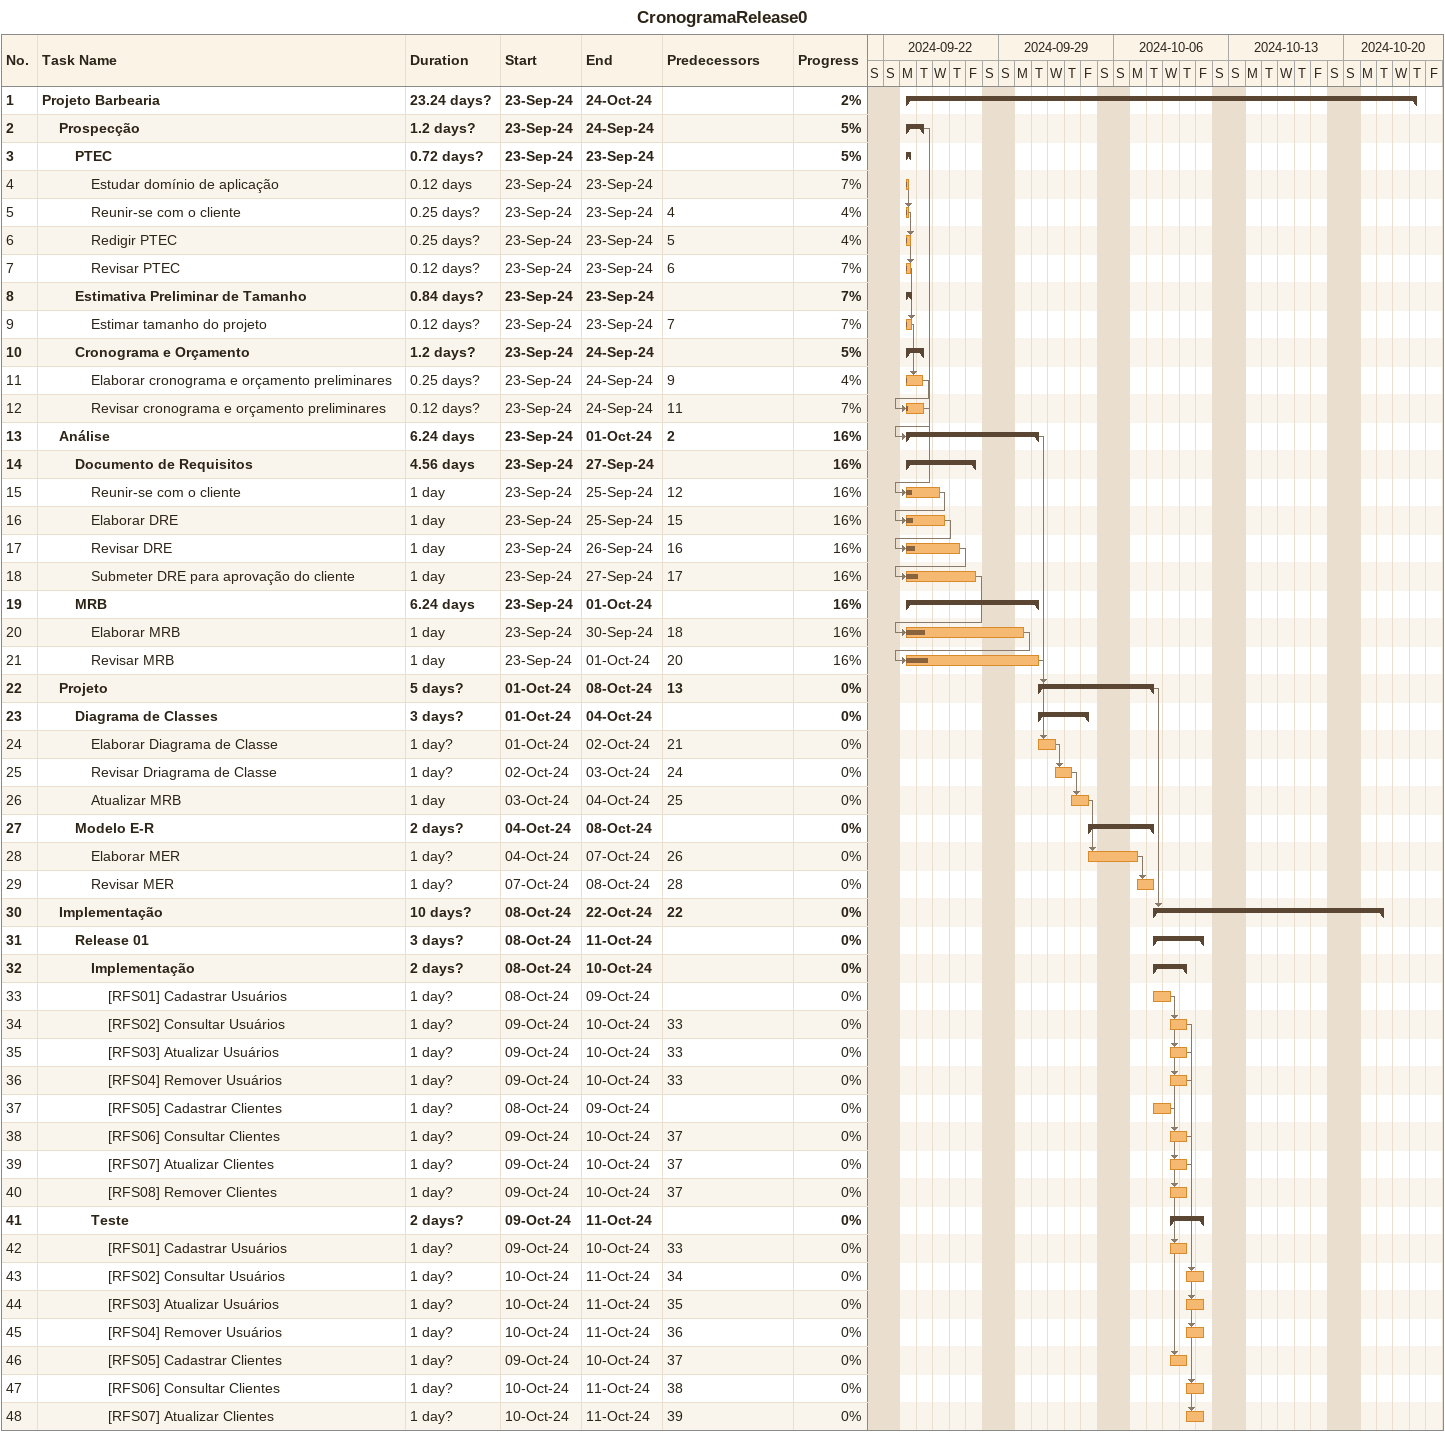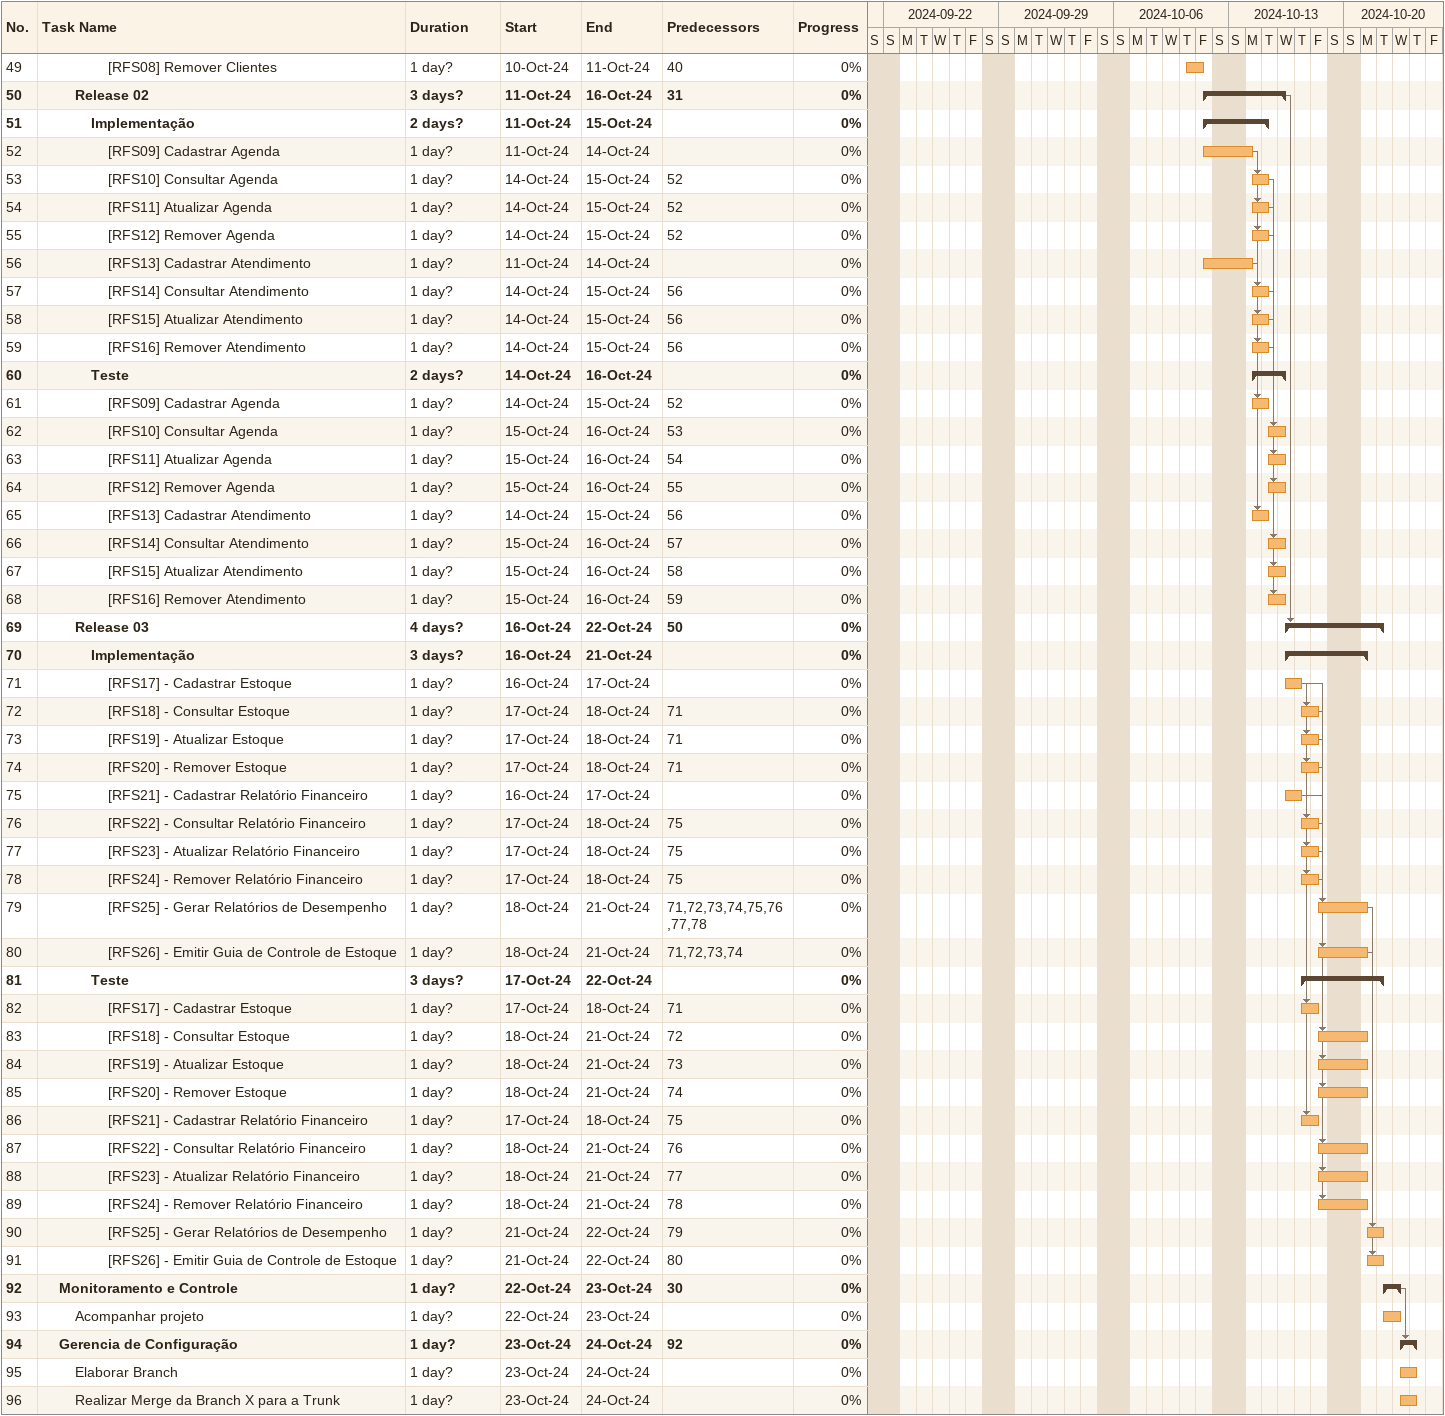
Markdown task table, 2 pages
CronogramaRelease0

| ID | Level | Task | Duration | Start | Finish | Predecessors | % complete |
|---|---|---|---|---|---|---|---|
| 1 | 1 | **Projeto Barbearia** | 23.24d? | 2024-09-23 | 2024-10-24 |  | 2 |
| 2 | 2 | **Prospecção** | 1.2d? | 2024-09-23 | 2024-09-24 |  | 5 |
| 3 | 3 | **PTEC** | 0.72d? | 2024-09-23 | 2024-09-23 |  | 5 |
| 4 | 4 | Estudar domínio de aplicação | 0.12d | 2024-09-23 | 2024-09-23 |  | 7 |
| 5 | 4 | Reunir-se com o cliente | 0.25d? | 2024-09-23 | 2024-09-23 | 4 | 4 |
| 6 | 4 | Redigir PTEC | 0.25d? | 2024-09-23 | 2024-09-23 | 5 | 4 |
| 7 | 4 | Revisar PTEC | 0.12d? | 2024-09-23 | 2024-09-23 | 6 | 7 |
| 8 | 3 | **Estimativa Preliminar de Tamanho** | 0.84d? | 2024-09-23 | 2024-09-23 |  | 7 |
| 9 | 4 | Estimar tamanho do projeto | 0.12d? | 2024-09-23 | 2024-09-23 | 7 | 7 |
| 10 | 3 | **Cronograma e Orçamento** | 1.2d? | 2024-09-23 | 2024-09-24 |  | 5 |
| 11 | 4 | Elaborar cronograma e orçamento preliminares | 0.25d? | 2024-09-23 | 2024-09-24 | 9 | 4 |
| 12 | 4 | Revisar cronograma e orçamento preliminares | 0.12d? | 2024-09-23 | 2024-09-24 | 11 | 7 |
| 13 | 2 | **Análise** | 6.24d | 2024-09-23 | 2024-10-01 | 2 | 16 |
| 14 | 3 | **Documento de Requisitos** | 4.56d | 2024-09-23 | 2024-09-27 |  | 16 |
| 15 | 4 | Reunir-se com o cliente | 1d | 2024-09-23 | 2024-09-25 | 12 | 16 |
| 16 | 4 | Elaborar DRE | 1d | 2024-09-23 | 2024-09-25 | 15 | 16 |
| 17 | 4 | Revisar DRE | 1d | 2024-09-23 | 2024-09-26 | 16 | 16 |
| 18 | 4 | Submeter DRE para aprovação do cliente | 1d | 2024-09-23 | 2024-09-27 | 17 | 16 |
| 19 | 3 | **MRB** | 6.24d | 2024-09-23 | 2024-10-01 |  | 16 |
| 20 | 4 | Elaborar MRB | 1d | 2024-09-23 | 2024-09-30 | 18 | 16 |
| 21 | 4 | Revisar MRB | 1d | 2024-09-23 | 2024-10-01 | 20 | 16 |
| 22 | 2 | **Projeto** | 5d? | 2024-10-01 | 2024-10-08 | 13 | 0 |
| 23 | 3 | **Diagrama de Classes** | 3d? | 2024-10-01 | 2024-10-04 |  | 0 |
| 24 | 4 | Elaborar Diagrama de Classe | 1d? | 2024-10-01 | 2024-10-02 | 21 | 0 |
| 25 | 4 | Revisar Driagrama de Classe | 1d? | 2024-10-02 | 2024-10-03 | 24 | 0 |
| 26 | 4 | Atualizar MRB | 1d | 2024-10-03 | 2024-10-04 | 25 | 0 |
| 27 | 3 | **Modelo E-R** | 2d? | 2024-10-04 | 2024-10-08 |  | 0 |
| 28 | 4 | Elaborar MER | 1d? | 2024-10-04 | 2024-10-07 | 26 | 0 |
| 29 | 4 | Revisar MER | 1d? | 2024-10-07 | 2024-10-08 | 28 | 0 |
| 30 | 2 | **Implementação** | 10d? | 2024-10-08 | 2024-10-22 | 22 | 0 |
| 31 | 3 | **Release 01** | 3d? | 2024-10-08 | 2024-10-11 |  | 0 |
| 32 | 4 | **Implementação** | 2d? | 2024-10-08 | 2024-10-10 |  | 0 |
| 33 | 5 | [RFS01] Cadastrar Usuários | 1d? | 2024-10-08 | 2024-10-09 |  | 0 |
| 34 | 5 | [RFS02] Consultar Usuários | 1d? | 2024-10-09 | 2024-10-10 | 33 | 0 |
| 35 | 5 | [RFS03] Atualizar Usuários | 1d? | 2024-10-09 | 2024-10-10 | 33 | 0 |
| 36 | 5 | [RFS04] Remover Usuários | 1d? | 2024-10-09 | 2024-10-10 | 33 | 0 |
| 37 | 5 | [RFS05] Cadastrar Clientes | 1d? | 2024-10-08 | 2024-10-09 |  | 0 |
| 38 | 5 | [RFS06] Consultar Clientes | 1d? | 2024-10-09 | 2024-10-10 | 37 | 0 |
| 39 | 5 | [RFS07] Atualizar Clientes | 1d? | 2024-10-09 | 2024-10-10 | 37 | 0 |
| 40 | 5 | [RFS08] Remover Clientes | 1d? | 2024-10-09 | 2024-10-10 | 37 | 0 |
| 41 | 4 | **Teste** | 2d? | 2024-10-09 | 2024-10-11 |  | 0 |
| 42 | 5 | [RFS01] Cadastrar Usuários | 1d? | 2024-10-09 | 2024-10-10 | 33 | 0 |
| 43 | 5 | [RFS02] Consultar Usuários | 1d? | 2024-10-10 | 2024-10-11 | 34 | 0 |
| 44 | 5 | [RFS03] Atualizar Usuários | 1d? | 2024-10-10 | 2024-10-11 | 35 | 0 |
| 45 | 5 | [RFS04] Remover Usuários | 1d? | 2024-10-10 | 2024-10-11 | 36 | 0 |
| 46 | 5 | [RFS05] Cadastrar Clientes | 1d? | 2024-10-09 | 2024-10-10 | 37 | 0 |
| 47 | 5 | [RFS06] Consultar Clientes | 1d? | 2024-10-10 | 2024-10-11 | 38 | 0 |
| 48 | 5 | [RFS07] Atualizar Clientes | 1d? | 2024-10-10 | 2024-10-11 | 39 | 0 |
| 49 | 5 | [RFS08] Remover Clientes | 1d? | 2024-10-10 | 2024-10-11 | 40 | 0 |
| 50 | 3 | **Release 02** | 3d? | 2024-10-11 | 2024-10-16 | 31 | 0 |
| 51 | 4 | **Implementação** | 2d? | 2024-10-11 | 2024-10-15 |  | 0 |
| 52 | 5 | [RFS09] Cadastrar Agenda | 1d? | 2024-10-11 | 2024-10-14 |  | 0 |
| 53 | 5 | [RFS10] Consultar Agenda | 1d? | 2024-10-14 | 2024-10-15 | 52 | 0 |
| 54 | 5 | [RFS11] Atualizar Agenda | 1d? | 2024-10-14 | 2024-10-15 | 52 | 0 |
| 55 | 5 | [RFS12] Remover Agenda | 1d? | 2024-10-14 | 2024-10-15 | 52 | 0 |
| 56 | 5 | [RFS13] Cadastrar Atendimento | 1d? | 2024-10-11 | 2024-10-14 |  | 0 |
| 57 | 5 | [RFS14] Consultar Atendimento | 1d? | 2024-10-14 | 2024-10-15 | 56 | 0 |
| 58 | 5 | [RFS15] Atualizar Atendimento | 1d? | 2024-10-14 | 2024-10-15 | 56 | 0 |
| 59 | 5 | [RFS16] Remover Atendimento | 1d? | 2024-10-14 | 2024-10-15 | 56 | 0 |
| 60 | 4 | **Teste** | 2d? | 2024-10-14 | 2024-10-16 |  | 0 |
| 61 | 5 | [RFS09] Cadastrar Agenda | 1d? | 2024-10-14 | 2024-10-15 | 52 | 0 |
| 62 | 5 | [RFS10] Consultar Agenda | 1d? | 2024-10-15 | 2024-10-16 | 53 | 0 |
| 63 | 5 | [RFS11] Atualizar Agenda | 1d? | 2024-10-15 | 2024-10-16 | 54 | 0 |
| 64 | 5 | [RFS12] Remover Agenda | 1d? | 2024-10-15 | 2024-10-16 | 55 | 0 |
| 65 | 5 | [RFS13] Cadastrar Atendimento | 1d? | 2024-10-14 | 2024-10-15 | 56 | 0 |
| 66 | 5 | [RFS14] Consultar Atendimento | 1d? | 2024-10-15 | 2024-10-16 | 57 | 0 |
| 67 | 5 | [RFS15] Atualizar Atendimento | 1d? | 2024-10-15 | 2024-10-16 | 58 | 0 |
| 68 | 5 | [RFS16] Remover Atendimento | 1d? | 2024-10-15 | 2024-10-16 | 59 | 0 |
| 69 | 3 | **Release 03** | 4d? | 2024-10-16 | 2024-10-22 | 50 | 0 |
| 70 | 4 | **Implementação** | 3d? | 2024-10-16 | 2024-10-21 |  | 0 |
| 71 | 5 | [RFS17] - Cadastrar Estoque | 1d? | 2024-10-16 | 2024-10-17 |  | 0 |
| 72 | 5 | [RFS18] - Consultar Estoque | 1d? | 2024-10-17 | 2024-10-18 | 71 | 0 |
| 73 | 5 | [RFS19] - Atualizar Estoque | 1d? | 2024-10-17 | 2024-10-18 | 71 | 0 |
| 74 | 5 | [RFS20] - Remover Estoque | 1d? | 2024-10-17 | 2024-10-18 | 71 | 0 |
| 75 | 5 | [RFS21] - Cadastrar Relatório Financeiro | 1d? | 2024-10-16 | 2024-10-17 |  | 0 |
| 76 | 5 | [RFS22] - Consultar Relatório Financeiro | 1d? | 2024-10-17 | 2024-10-18 | 75 | 0 |
| 77 | 5 | [RFS23] - Atualizar Relatório Financeiro | 1d? | 2024-10-17 | 2024-10-18 | 75 | 0 |
| 78 | 5 | [RFS24] - Remover Relatório Financeiro | 1d? | 2024-10-17 | 2024-10-18 | 75 | 0 |
| 79 | 5 | [RFS25] - Gerar Relatórios de Desempenho | 1d? | 2024-10-18 | 2024-10-21 | 71, 72, 73, 74, 75, 76, 77, 78 | 0 |
| 80 | 5 | [RFS26] - Emitir Guia de Controle de Estoque | 1d? | 2024-10-18 | 2024-10-21 | 71, 72, 73, 74 | 0 |
| 81 | 4 | **Teste** | 3d? | 2024-10-17 | 2024-10-22 |  | 0 |
| 82 | 5 | [RFS17] - Cadastrar Estoque | 1d? | 2024-10-17 | 2024-10-18 | 71 | 0 |
| 83 | 5 | [RFS18] - Consultar Estoque | 1d? | 2024-10-18 | 2024-10-21 | 72 | 0 |
| 84 | 5 | [RFS19] - Atualizar Estoque | 1d? | 2024-10-18 | 2024-10-21 | 73 | 0 |
| 85 | 5 | [RFS20] - Remover Estoque | 1d? | 2024-10-18 | 2024-10-21 | 74 | 0 |
| 86 | 5 | [RFS21] - Cadastrar Relatório Financeiro | 1d? | 2024-10-17 | 2024-10-18 | 75 | 0 |
| 87 | 5 | [RFS22] - Consultar Relatório Financeiro | 1d? | 2024-10-18 | 2024-10-21 | 76 | 0 |
| 88 | 5 | [RFS23] - Atualizar Relatório Financeiro | 1d? | 2024-10-18 | 2024-10-21 | 77 | 0 |
| 89 | 5 | [RFS24] - Remover Relatório Financeiro | 1d? | 2024-10-18 | 2024-10-21 | 78 | 0 |
| 90 | 5 | [RFS25] - Gerar Relatórios de Desempenho | 1d? | 2024-10-21 | 2024-10-22 | 79 | 0 |
| 91 | 5 | [RFS26] - Emitir Guia de Controle de Estoque | 1d? | 2024-10-21 | 2024-10-22 | 80 | 0 |
| 92 | 2 | **Monitoramento e Controle** | 1d? | 2024-10-22 | 2024-10-23 | 30 | 0 |
| 93 | 3 | Acompanhar projeto | 1d? | 2024-10-22 | 2024-10-23 |  | 0 |
| 94 | 2 | **Gerencia de Configuração** | 1d? | 2024-10-23 | 2024-10-24 | 92 | 0 |
| 95 | 3 | Elaborar Branch | 1d? | 2024-10-23 | 2024-10-24 |  | 0 |
| 96 | 3 | Realizar Merge da Branch X para a Trunk | 1d? | 2024-10-23 | 2024-10-24 |  | 0 |
